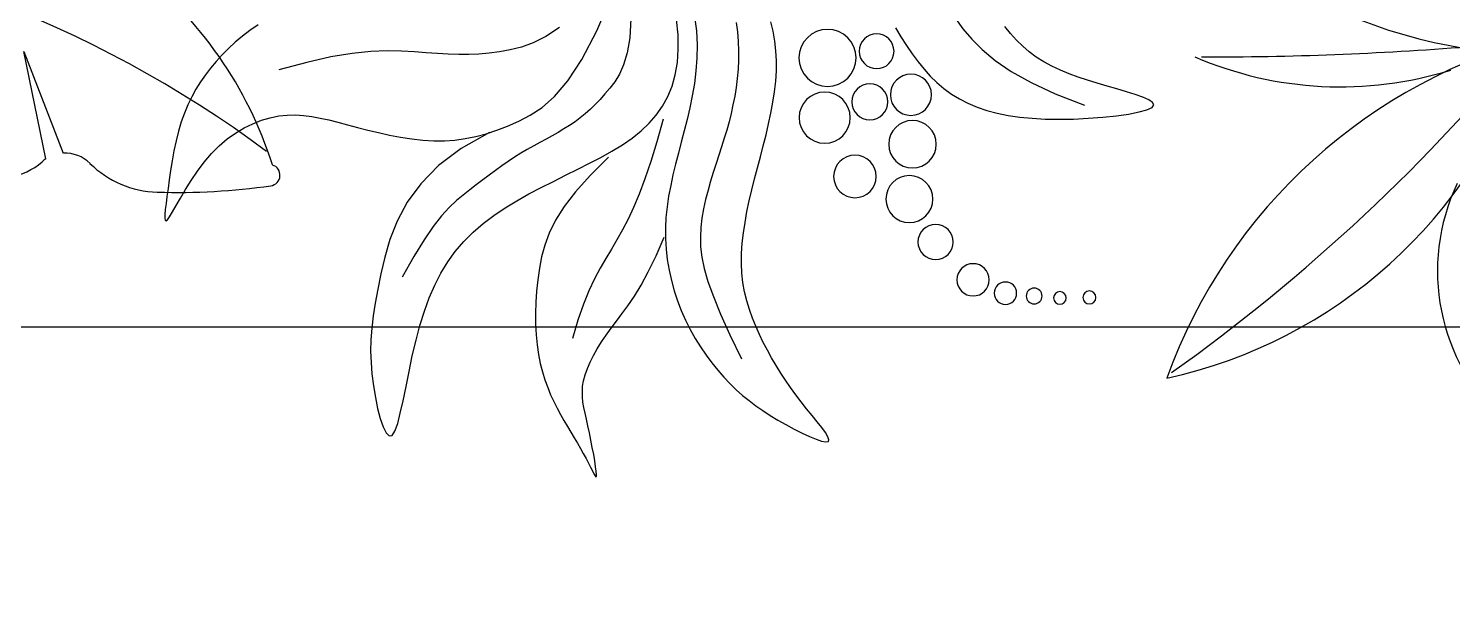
# Model space of a CAD drawing. Header units: millimetres. Extents: x -1030105 to 906887, y -616134 to 1220667.
# Drawn here: x -73752 to -71144, y 541894 to 542942 of the extents above; entities that cross this region are included whole.
import ezdxf
from ezdxf.enums import TextEntityAlignment as Align

# ---------------------------------------------------------------- set-up
doc = ezdxf.new("R2010")
doc.units = ezdxf.units.MM
doc.header["$MEASUREMENT"] = 0
doc.linetypes.add('CENTER', pattern=[2, 1.25, -0.25, 0.25, -0.25])
doc.linetypes.add('DASH', pattern=[0.35, 0.25, -0.1])
doc.layers.add('A-Furniture', color=143, linetype='Continuous')
doc.layers.add('A-Tree', color=98, linetype='Continuous')
doc.styles.add('Arial_Bold', font='arialbd.ttf')

# ---------------------------------------------------------------- blocks, each defined once
blk = doc.blocks.new('FUR')
at = {"layer": 'A-Furniture'}
blk.add_spline([(-25340.5, 29563), (-25610.5, 28430), (-24838.5, 26315), (-24909, 25420), (-26239, 23819.5), (-26481.5, 22059), (-23604, 19354), (-19094, 21177), (-19671.5, 26123.5), (-18869, 27502), (-18331, 29423.5), (-18962, 30582), (-22760, 30506), (-24899.5, 30163.5), (-25340.5, 29563)], degree=3, dxfattribs=at)
at = {"layer": 'A-Furniture', "color": 8, "linetype": 'DASH', "ltscale": 50}
blk.add_open_spline([(-56447, -6097), (-55194.8, -4879.4), (-50278.9, -2284.6), (-42421.5, -5454.8), (-32732.5, -11254), (-23302, -9202), (-18024, -504.5), (-16595.5, 8921.5), (-19600.3, 15918.3), (-21321.2, 18705.6), (-21789.7, 19345)], degree=3, knots=[32574.726206, 32574.726206, 32574.726206, 32574.726206, 37697.741245, 48060.131859, 55585.251958, 69452.989742, 76151.422264, 84447.837047, 94470.773244, 98031.734889, 98031.734889, 98031.734889, 98031.734889], dxfattribs=at)
blk = doc.blocks.new('CAYMB 10')
at = {"layer": 'A-Tree', "color": 8}
for p, q in [((186.6, 644.1), (238.7, 579.6)), ((238.7, 579.6), (176.3, 621.9)), ((-325.5, 543.4), (-294.9, 403.6)), ((338.6, 539.2), (273.5, 478.9)), ((-294.9, 403.6), (-296.1, 533.4)), ((273.5, 478.9), (351.7, 519)), ((354.7, 436.5), (256.1, 409.4)), ((-504.6, 410.3), (-367.2, 382.5)), ((256.1, 409.4), (349.4, 417)), ((-367.2, 382.5), (-497.7, 381.3)), ((95, 345.9), (183.1, 263.6)), ((183.1, 263.6), (84.9, 315.1)), ((516.8, 194.1), (628.9, 299.2)), ((555.3, 282.8), (516.8, 194.1)), ((800.4, 279), (721.9, 211.5)), ((-382.9, 224.2), (-266.7, 269.8)), ((-266.7, 269.8), (-353.1, 206.6)), ((-5.7, 153.5), (-4.6, 268.6)), ((-5.7, 153.5), (16.6, 245.9)), ((429.9, 155.9), (410.6, 254.6)), ((441.2, 260), (429.9, 155.9)), ((721.9, 211.5), (830.2, 258.8)), ((-239, 125.8), (-83.3, 169.4)), ((-83.3, 169.4), (-230.2, 108.2)), ((639.2, 102.2), (555.1, 135.1)), ((555.1, 135.1), (681.5, 106.4)), ((224.8, 121.2), (287.9, 92.9)), ((302.6, 121.2), (224.8, 121.2)), ((367.3, 20.5), (557.8, 22.5)), ((502.4, -11.1), (367.3, 20.5)), ((-178.1, -114.3), (-159.6, -40.1)), ((-205, -61.7), (-183.3, -52.4)), ((-204.2, -127.3), (-205, -61.7)), ((-183.3, -52.4), (-178.1, -114.3)), ((-205, -122.5), (-266.9, -81.3)), ((592.8, -119.4), (461.2, -135.8)), ((461.2, -135.8), (620.7, -142.2)), ((143, -218.2), (207.4, -149.7)), ((207.4, -149.7), (167.9, -248.4)), ((325.6, -181), (312.7, -346.4)), ((344.8, -342.6), (325.6, -181)), ((492.5, -236.6), (537.8, -353.3)), ((517.8, -359.7), (492.5, -236.6)), ((-292.7, -369.9), (-256.6, -263.8)), ((-256.6, -263.8), (-248.3, -362.7)), ((-154.8, -416.3), (30.1, -306)), ((30.1, -306), (-145.5, -469.2)), ((222.4, -408.9), (169.2, -434.5)), ((169.2, -434.5), (226.7, -441.5)), ((-3.3, -548.2), (54.5, -483.1)), ((54.5, -483.1), (2.1, -573.5)), ((131, -580.4), (235.1, -635.3)), ((235.6, -606.5), (131, -580.4)), ((172.7, -726.3), (223.4, -774.3)), ((227.3, -743.4), (172.7, -726.3))]:
    blk.add_line(p, q, dxfattribs=at)
for centre, radius, start, end in [((779.5, 355.9), 659.3, 146.019, 154.0763), ((209.9, 616.2), 110.6, 7.5431, 78.0474), ((-871.5, 608.6), 1129.9, 330.6725, 3.641), ((779.5, 355.9), 659.3, 156.2013, 167.6168), ((478.4, 616), 159.6, 174.7063, 208.789), ((-221.8, 462.5), 287.7, 161.2206, 190.4639), ((-484.5, -269.5), 824.7, 78.825, 90.6697), ((-484.5, -269.5), 824.7, 67.6949, 76.7945), ((236.8, 470.2), 122.7, 344.0084, 22.936), ((-338.8, 239.6), 304.1, 15.845, 56.6107), ((-1542.9, 865.8), 1718.4, 342.73, 347.6168), ((-1459.7, -1138.8), 1923.5, 36.7035, 57.4695), ((1039, 240.3), 711.9, 164.0084, 164.1101), ((1039, 240.3), 711.9, 165.6239, 173.8497), ((-221.8, 462.5), 287.7, 196.4071, 234.1871), ((1704.2, -143.7), 1681.9, 162.73, 163.0792), ((42, 347.7), 91.7, 195.845, 230.5606), ((1704.2, -143.7), 1681.9, 164.075, 168.4284), ((-12.7, 267.2), 347.4, 335.1428, 8.1671), ((-209.9, 3822.6), 3621.7, 283.398, 283.5483), ((690.6, 85.4), 222.6, 60.4468, 103.5483), ((-209.9, 3822.6), 3621.7, 280.3581, 282.1977), ((-231.8, 14.9), 339.2, 47.9514, 50.5606), ((817.5, 234.5), 32.6, 323.1477, 55.438), ((-231.8, 14.9), 339.2, 354.6008, 42.9255), ((-209.9, 3822.6), 3621.7, 278.6352, 279.8665), ((-320.7, 322.1), 115.9, 233.2325, 237.5887), ((608, 391.6), 294.5, 284.4707, 323.1477), ((-320.7, 322.1), 115.9, 255.929, 267.091), ((-315.6, 151.9), 55.6, 24.2055, 101.4054), ((2261, -4819.5), 5267.7, 107.3413, 112.3058), ((128.9, 351.7), 431.8, 204.2055, 211.5513), ((128.9, 351.7), 431.8, 213.4357, 237.8387), ((-12.7, 267.2), 347.4, 286.6838, 329.891), ((329.4, 337), 388.6, 305.9962, 321.846), ((0, -337.7), 337.7, 71.7274, 118.1939), ((329.4, 337), 388.6, 277.7731, 296.4251), ((-895.1, 1238.6), 1606.8, 281.5143, 307.8151), ((-406.6, 153.8), 540.2, 287.0409, 341.5638), ((483.4, -5395.6), 5351.5, 91.6804, 93.9771), ((339.9, -504.7), 458.5, 57.0713, 91.6804), ((-8.8, -908.2), 866.6, 107.2231, 135.0207), ((-19.7, -1417.4), 1327.2, 53.4555, 85.594), ((915.4, 394.4), 985.8, 210.5659, 218.4214), ((1238.6, -281.7), 1181.9, 173.2497, 205.5927), ((339.9, -504.7), 458.5, 17.5149, 52.2403), ((915.4, 394.4), 985.8, 220.6948, 225.7556), ((-587.2, -330.3), 48.9, 135.0207, 258.407), ((312.6, -337.5), 100.6, 159.0815, 190.5201), ((79.1, -404.8), 233.7, 157.0771, 182.7473), ((312.7, -224.3), 122.1, 225.7556, 269.9757), ((397.9, -344.1), 18.4, 357.8128, 107.1013), ((312.7, -224.3), 122.1, 285.2069, 289.7369), ((651.7, -1169.2), 881.7, 107.1013, 109.7369), ((-1074.8, -595.2), 1310.5, 8.17, 10.5201), ((448.5, -346), 32.2, 177.8128, 248.0461), ((539.9, -393.7), 40.5, 45.3238, 92.9093), ((-462.7, 308.1), 699, 259.5557, 284.077), ((464.4, -306.5), 74.9, 248.0461, 310.8614), ((539.9, -393.7), 40.5, 122.9882, 130.8614), ((648.6, -283.7), 114.2, 225.3238, 268.3174), ((773.7, -378.4), 12.2, 278.1257, 73.0687), ((667.7, 363.9), 762, 268.3174, 278.1257), ((-1074.8, -595.2), 1310.5, 1.7556, 6.7346), ((79.1, -404.8), 233.7, 195.99, 196.0589), ((-89.8, -453.4), 57.9, 196.0589, 237.7317), ((56.7, -221.3), 332.3, 237.7317, 259.8031), ((-768, -588.8), 1003.7, 358.99, 1.9297), ((379, -497.4), 384.5, 191.4146, 242.8877), ((-768, -588.8), 1003.7, 351.2018, 357.3602), ((-768, -588.8), 1003.7, 345.5239, 349.5865)]:
    blk.add_arc(centre, radius, start, end, dxfattribs=at)
blk = doc.blocks.new('CAY8')
at = {"color": 0, "linetype": 'ByBlock'}
for p, q in [((567.5, 476.5), (574.1, 478.9)), ((574.1, 478.9), (580.7, 481)), ((580.7, 481), (587.6, 482.7)), ((587.6, 482.7), (594.7, 484.1)), ((594.7, 484.1), (602, 485.1)), ((602, 485.1), (609.6, 485.7)), ((609.6, 485.7), (617.6, 485.9)), ((617.6, 485.9), (625.8, 485.8)), ((625.8, 485.8), (634, 485.4)), ((634, 485.4), (642.2, 484.7)), ((642.2, 484.7), (650.2, 484)), ((650.2, 484), (657.8, 483.1)), ((657.8, 483.1), (665, 482.2)), ((665, 482.2), (671.6, 481.4)), ((671.6, 481.4), (677.4, 480.6)), ((677.4, 480.6), (682.3, 480)), ((682.3, 480), (686.3, 479.3)), ((686.3, 479.3), (689.1, 478.6)), ((689.1, 478.6), (690.7, 477.9)), ((691, 477.1), (689.8, 476.1)), ((690.7, 477.9), (691, 477.1)), ((541.9, 463.7), (548.2, 467.4)), ((548.2, 467.4), (554.6, 470.7)), ((554.6, 470.7), (561.1, 473.8)), ((561.1, 473.8), (567.5, 476.5)), ((653.8, 465.6), (645.2, 462.6)), ((662.1, 468.1), (653.8, 465.6)), ((669.9, 470.3), (662.1, 468.1)), ((676.8, 472.1), (669.9, 470.3)), ((682.6, 473.7), (676.8, 472.1)), ((687.1, 475), (682.6, 473.7)), ((689.8, 476.1), (687.1, 475)), ((523, 450.6), (529.2, 455.3)), ((529.2, 455.3), (535.5, 459.7)), ((535.5, 459.7), (541.9, 463.7)), ((628.3, 455.3), (620.6, 450.8)), ((636.6, 459.2), (628.3, 455.3)), ((645.2, 462.6), (636.6, 459.2)), ((516.9, 445.4), (523, 450.6)), ((613.5, 445.8), (607.1, 440.5)), ((620.6, 450.8), (613.5, 445.8)), ((601.2, 434.8), (596.1, 428.8)), ((607.1, 440.5), (601.2, 434.8)), ((536.4, 399.1), (548.2, 419.5)), ((591.5, 422.6), (587.7, 416.3)), ((596.1, 428.8), (591.5, 422.6)), ((584.5, 409.9), (582.1, 403.5)), ((587.7, 416.3), (584.5, 409.9)), ((527, 381.1), (536.4, 399.1)), ((580.2, 397), (578.9, 390.4)), ((582.1, 403.5), (580.2, 397)), ((578.9, 390.4), (578, 383.7)), ((519.8, 365), (527, 381.1)), ((577.5, 376.7), (577.2, 369.5)), ((578, 383.7), (577.5, 376.7)), ((514.4, 350.8), (519.8, 365)), ((577.2, 369.5), (577.1, 361.9)), ((577.1, 361.9), (577.1, 353.9)), ((510.5, 338.1), (514.4, 350.8)), ((577.1, 353.9), (577.1, 345.5)), ((507.6, 326.7), (510.5, 338.1)), ((577.1, 345.5), (577, 336.7)), ((505.4, 316.3), (507.6, 326.7)), ((576.8, 327.7), (576.4, 318.5)), ((577, 336.7), (576.8, 327.7)), ((503.7, 306.7), (505.4, 316.3)), ((576.4, 318.5), (575.8, 309.3)), ((502, 297.6), (503.7, 306.7)), ((575.8, 309.3), (574.8, 300.2)), ((500.2, 289), (502, 297.6)), ((573.5, 291.2), (571.7, 282.4)), ((574.8, 300.2), (573.5, 291.2)), ((625.8, 290.4), (642.7, 294.4)), ((642.7, 294.4), (658.8, 296.3)), ((658.8, 296.3), (673.9, 296.7)), ((673.9, 296.7), (687.9, 296.3)), ((687.9, 296.3), (700.5, 295.6)), ((700.5, 295.6), (712.1, 294.7)), ((712.1, 294.7), (722.7, 293.6)), ((722.7, 293.6), (732.6, 292.1)), ((732.6, 292.1), (742, 290.3)), ((496.2, 272.7), (498.3, 280.7)), ((498.3, 280.7), (500.2, 289)), ((571.7, 282.4), (569.5, 274)), ((590.3, 273.4), (608.3, 283.6)), ((608.3, 283.6), (625.8, 290.4)), ((742, 290.3), (751, 288.2)), ((751, 288.2), (759.8, 285.5)), ((759.8, 285.5), (768.7, 282.4)), ((768.7, 282.4), (777.8, 278.7)), ((493.8, 264.8), (496.2, 272.7)), ((569.5, 274), (566.7, 265.8)), ((572, 259.1), (590.3, 273.4)), ((639.5, 264.9), (652, 269.3)), ((652, 269.3), (667.4, 273.9)), ((667.4, 273.9), (686, 278.7)), ((777.8, 278.7), (786.7, 274.7)), ((786.7, 274.7), (795, 270.6)), ((795, 270.6), (802.3, 266.4)), ((487.7, 249), (491, 256.9)), ((491, 256.9), (493.8, 264.8)), ((553.5, 240), (572, 259.1)), ((563.4, 257.9), (559.6, 250.1)), ((566.7, 265.8), (563.4, 257.9)), ((614.2, 252), (621.1, 256.2)), ((621.1, 256.2), (629.4, 260.5)), ((629.4, 260.5), (639.5, 264.9)), ((802.3, 266.4), (808.2, 262.4)), ((808.2, 262.4), (812.2, 258.8)), ((812.2, 258.8), (814, 255.8)), ((483.9, 241), (487.7, 249)), ((559.6, 250.1), (555.1, 242.4)), ((603, 243.7), (608.4, 247.8)), ((608.4, 247.8), (614.2, 252)), ((664.4, 245.9), (654.5, 242.2)), ((674.8, 249), (664.4, 245.9)), ((685.5, 251.3), (674.8, 249)), ((696.7, 253), (685.5, 251.3)), ((708.3, 254.1), (696.7, 253)), ((720.4, 254.6), (708.3, 254.1)), ((733, 254.6), (720.4, 254.6)), ((746, 254.3), (733, 254.6)), ((759, 253.6), (746, 254.3)), ((771.6, 252.8), (759, 253.6)), ((783.4, 252.1), (771.6, 252.8)), ((793.9, 251.7), (783.4, 252.1)), ((802.6, 251.6), (793.9, 251.7)), ((809.2, 252.2), (802.6, 251.6)), ((813.1, 253.6), (809.2, 252.2)), ((814, 255.8), (813.1, 253.6)), ((473.6, 224.4), (479.4, 232.8)), ((479.4, 232.8), (483.9, 241)), ((550.1, 234.8), (544.6, 227.2)), ((555.1, 242.4), (550.1, 234.8)), ((587.3, 231.5), (592.4, 235.5)), ((592.4, 235.5), (597.7, 239.6)), ((597.7, 239.6), (603, 243.7)), ((644.9, 237.6), (635.6, 232.2)), ((654.5, 242.2), (644.9, 237.6)), ((466, 215.7), (473.6, 224.4)), ((544.6, 227.2), (538.4, 219.4)), ((572.4, 219.2), (577.2, 223.3)), ((577.2, 223.3), (582.2, 227.4)), ((582.2, 227.4), (587.3, 231.5)), ((626.7, 226), (618.1, 219.2)), ((635.6, 232.2), (626.7, 226)), ((455.8, 206.7), (466, 215.7)), ((531.4, 211.6), (522.7, 203.8)), ((538.4, 219.4), (531.4, 211.6)), ((558.9, 206.7), (563.2, 210.9)), ((563.2, 210.9), (567.7, 215.1)), ((567.7, 215.1), (572.4, 219.2)), ((609.8, 211.9), (601.7, 204.1)), ((618.1, 219.2), (609.8, 211.9)), ((522.7, 203.8), (511.4, 196.2)), ((546.8, 194), (550.7, 198.2)), ((550.7, 198.2), (554.7, 202.4)), ((554.7, 202.4), (558.9, 206.7)), ((601.7, 204.1), (593.8, 196.1)), ((496.3, 189), (476.4, 182.5)), ((511.4, 196.2), (496.3, 189)), ((539, 185.9), (542.9, 189.9)), ((542.9, 189.9), (546.8, 194)), ((586.2, 187.8), (578.7, 179.4)), ((593.8, 196.1), (586.2, 187.8)), ((450.7, 176.7), (418.2, 171.9)), ((476.4, 182.5), (450.7, 176.7)), ((522.9, 171.5), (527.1, 174.8)), ((527.1, 174.8), (531.2, 178.3)), ((531.2, 178.3), (535.1, 182)), ((535.1, 182), (539, 185.9)), ((578.7, 179.4), (571.3, 171)), ((509.2, 162.5), (514, 165.3)), ((514, 165.3), (518.6, 168.4)), ((518.6, 168.4), (522.9, 171.5)), ((571.3, 171), (564.1, 162.7)), ((582.3, 159.7), (596.4, 165.6)), ((596.4, 165.6), (609, 169.5)), ((609, 169.5), (620.4, 171.8)), ((620.4, 171.8), (630.9, 172.9)), ((630.9, 172.9), (640.7, 172.9)), ((640.7, 172.9), (650.2, 172.2)), ((650.2, 172.2), (659.6, 171.1)), ((659.6, 171.1), (668.9, 169.7)), ((668.9, 169.7), (677.9, 167.9)), ((677.9, 167.9), (686.8, 165.8)), ((686.8, 165.8), (695.3, 163.5)), ((695.3, 163.5), (703.5, 160.8)), ((434, 152.2), (449.4, 149.2)), ((480.3, 149.7), (487.2, 151.8)), ((487.2, 151.8), (493.2, 154.3)), ((493.2, 154.3), (498.9, 157)), ((498.9, 157), (504.2, 159.7)), ((504.2, 159.7), (509.2, 162.5)), ((548.2, 141), (566.3, 151.6)), ((556.9, 154.7), (549.8, 146.9)), ((564.1, 162.7), (556.9, 154.7)), ((566.3, 151.6), (582.3, 159.7)), ((703.5, 160.8), (711.3, 158)), ((711.3, 158), (718.6, 154.9)), ((718.6, 154.9), (725.3, 151.6)), ((725.3, 151.6), (731.5, 148.1)), ((449.4, 149.2), (461.9, 148.1)), ((461.9, 148.1), (472, 148.3)), ((472, 148.3), (480.3, 149.7)), ((549.8, 146.9), (542.6, 139.5)), ((731.5, 148.1), (737.3, 144.5)), ((737.3, 144.5), (742.7, 140.7)), ((742.7, 140.7), (747.8, 136.9)), ((535.4, 132.6), (528, 126.3)), ((542.6, 139.5), (535.4, 132.6)), ((647, 126.6), (657.6, 128.5)), ((657.6, 128.5), (669.5, 130)), ((669.5, 130), (683.1, 131)), ((683.1, 131), (698.8, 131.4)), ((747.8, 136.9), (752.5, 133)), ((752.5, 133), (757, 129)), ((757, 129), (761.3, 125)), ((520.5, 120.7), (512.8, 115.9)), ((528, 126.3), (520.5, 120.7)), ((602.6, 114.7), (611.5, 117)), ((611.5, 117), (620.1, 119.4)), ((620.1, 119.4), (628.6, 121.9)), ((628.6, 121.9), (637.5, 124.4)), ((637.5, 124.4), (647, 126.6)), ((761.3, 125), (765.4, 121)), ((765.4, 121), (769.4, 117)), ((769.4, 117), (773.2, 113.1)), ((436.8, 111.6), (425.2, 116)), ((448.1, 108.5), (436.8, 111.6)), ((458.9, 106.4), (448.1, 108.5)), ((469.1, 105.5), (458.9, 106.4)), ((478.7, 105.6), (469.1, 105.5)), ((487.8, 106.8), (478.7, 105.6)), ((496.5, 108.9), (487.8, 106.8)), ((504.8, 112), (496.5, 108.9)), ((512.8, 115.9), (504.8, 112)), ((506.6, 105.8), (525.8, 106)), ((525.8, 106), (542.7, 106.6)), ((542.7, 106.6), (557.6, 107.6)), ((557.6, 107.6), (570.8, 109)), ((570.8, 109), (582.5, 110.6)), ((582.5, 110.6), (593, 112.5)), ((593, 112.5), (602.6, 114.7)), ((689, 105.6), (682.5, 103.1)), ((695.4, 107.8), (689, 105.6)), ((701.7, 109.7), (695.4, 107.8)), ((707.8, 111.3), (701.7, 109.7)), ((713.8, 112.5), (707.8, 111.3)), ((719.4, 113.3), (713.8, 112.5)), ((724.8, 113.8), (719.4, 113.3)), ((729.8, 113.8), (724.8, 113.8)), ((734.4, 113.4), (729.8, 113.8)), ((738.7, 112.5), (734.4, 113.4)), ((742.9, 111.3), (738.7, 112.5)), ((746.9, 109.8), (742.9, 111.3)), ((751, 107.9), (746.9, 109.8)), ((755.2, 105.8), (751, 107.9)), ((759.7, 103.5), (755.2, 105.8)), ((773.2, 113.1), (777, 109.3)), ((777, 109.3), (780.5, 105.6)), ((780.5, 105.6), (784, 102.1)), ((419.3, 102.5), (429.9, 98)), ((429.9, 98), (440.7, 94.6)), ((440.7, 94.6), (451.3, 91.9)), ((661.3, 94.5), (652.5, 91.4)), ((669, 97.5), (661.3, 94.5)), ((675.9, 100.4), (669, 97.5)), ((682.5, 103.1), (675.9, 100.4)), ((764.5, 101), (759.7, 103.5)), ((769.7, 98.3), (764.5, 101)), ((775.1, 95.6), (769.7, 98.3)), ((780.6, 93), (775.1, 95.6)), ((784, 102.1), (787.4, 98.8)), ((787.4, 98.8), (790.6, 95.6)), ((790.6, 95.6), (793.8, 92.8)), ((451.3, 91.9), (461.7, 90)), ((461.7, 90), (472, 88.5)), ((472, 88.5), (482.1, 87.6)), ((482.1, 87.6), (492.1, 87)), ((492.1, 87), (501.9, 86.7)), ((501.9, 86.7), (511.5, 86.6)), ((511.5, 86.6), (521, 86.6)), ((521, 86.6), (530.3, 86.6)), ((530.3, 86.6), (539.5, 86.5)), ((539.5, 86.5), (548.6, 86.3)), ((548.6, 86.3), (557.5, 85.9)), ((557.5, 85.9), (566.3, 85.3)), ((566.3, 85.3), (575, 84.3)), ((575, 84.3), (583.6, 83)), ((583.6, 83), (592, 81.2)), ((616.1, 82.7), (599.5, 80.2)), ((630.3, 85.5), (616.1, 82.7)), ((642.3, 88.4), (630.3, 85.5)), ((652.5, 91.4), (642.3, 88.4)), ((785.9, 90.4), (780.6, 93)), ((790.8, 88.2), (785.9, 90.4)), ((795.2, 86.3), (790.8, 88.2)), ((793.8, 92.8), (796.7, 90.2)), ((798.7, 84.8), (795.2, 86.3)), ((796.7, 90.2), (799.2, 88)), ((801.3, 83.9), (798.7, 84.8)), ((799.2, 88), (801.2, 86.2)), ((801.2, 86.2), (802.5, 84.8)), ((802.7, 83.6), (801.3, 83.9)), ((802.5, 84.8), (803.1, 83.9)), ((803.1, 83.9), (802.7, 83.6)), ((592, 81.2), (600.4, 79)), ((600.4, 79), (608.6, 76.3)), ((608.6, 76.3), (616.7, 73.1)), ((616.7, 73.1), (624.6, 69.5)), ((415, 68.4), (422.2, 65.4)), ((422.2, 65.4), (429.5, 62.8)), ((429.5, 62.8), (436.8, 60.6)), ((436.8, 60.6), (444.2, 58.6)), ((444.2, 58.6), (451.5, 57)), ((624.6, 69.5), (632.3, 65.5)), ((632.3, 65.5), (639.8, 61.1)), ((639.8, 61.1), (647, 56.4)), ((451.5, 57), (458.9, 55.8)), ((458.9, 55.8), (466.2, 54.8)), ((466.2, 54.8), (473.5, 54)), ((473.5, 54), (480.7, 53.6)), ((480.7, 53.6), (487.8, 53.3)), ((487.8, 53.3), (494.8, 53.2)), ((494.8, 53.2), (501.9, 53.3)), ((501.9, 53.3), (508.9, 53.5)), ((508.9, 53.5), (516.1, 53.8)), ((516.1, 53.8), (523.3, 54.2)), ((523.3, 54.2), (530.6, 54.6)), ((530.6, 54.6), (538.1, 55)), ((538.1, 55), (545.7, 55.3)), ((545.7, 55.3), (553.4, 55.4)), ((553.4, 55.4), (561.1, 55.4)), ((561.1, 55.4), (568.9, 55.1)), ((568.9, 55.1), (576.6, 54.4)), ((576.6, 54.4), (584.4, 53.3)), ((584.4, 53.3), (592, 51.6)), ((592, 51.6), (599.6, 49.4)), ((599.6, 49.4), (607.5, 46.3)), ((647, 56.4), (654, 51.4)), ((654, 51.4), (660.6, 46)), ((414.2, 37.3), (407.3, 41.2)), ((421.5, 33.9), (414.2, 37.3)), ((607.5, 46.3), (616, 42.1)), ((616, 42.1), (625.4, 36.4)), ((625.4, 36.4), (636.1, 29)), ((660.6, 46), (667, 40.4)), ((667, 40.4), (673, 34.6)), ((429, 31), (421.5, 33.9)), ((436.8, 28.5), (429, 31)), ((444.8, 26.4), (436.8, 28.5)), ((453.1, 24.8), (444.8, 26.4)), ((461.6, 23.5), (453.1, 24.8)), ((470.3, 22.6), (461.6, 23.5)), ((636.1, 29), (648.5, 19.6)), ((673, 34.6), (678.6, 28.6)), ((678.6, 28.6), (684, 22.5)), ((479.2, 21.9), (470.3, 22.6)), ((488.3, 21.5), (479.2, 21.9)), ((497.5, 21.2), (488.3, 21.5)), ((506.7, 21.2), (497.5, 21.2)), ((516.1, 21.1), (506.7, 21.2)), ((525.4, 21.1), (516.1, 21.1)), ((534.7, 21.1), (525.4, 21.1)), ((544, 21), (534.7, 21.1)), ((553.1, 20.7), (544, 21)), ((562.1, 20.2), (553.1, 20.7)), ((571, 19.5), (562.1, 20.2)), ((579.7, 18.6), (571, 19.5)), ((588.1, 17.3), (579.7, 18.6)), ((596.3, 15.7), (588.1, 17.3)), ((604.2, 13.7), (596.3, 15.7)), ((611.8, 11.3), (604.2, 13.7)), ((648.5, 19.6), (662.9, 8)), ((684, 22.5), (688.9, 16.3)), ((688.9, 16.3), (693.5, 10.1)), ((619, 8.5), (611.8, 11.3)), ((625.9, 5.3), (619, 8.5)), ((632.5, 1.7), (625.9, 5.3)), ((638.9, -2.2), (632.5, 1.7)), ((662.9, 8), (679.6, -6.3)), ((693.5, 10.1), (697.7, 3.9)), ((697.7, 3.9), (701.5, -2.3)), ((645, -6.4), (638.9, -2.2)), ((650.8, -10.8), (645, -6.4)), ((656.5, -15.4), (650.8, -10.8)), ((701.5, -2.3), (705, -8.5)), ((705, -8.5), (708.1, -14.7)), ((662, -20.1), (656.5, -15.4)), ((667.3, -25), (662, -20.1)), ((708.1, -14.7), (710.9, -21)), ((710.9, -21), (713.5, -27.4)), ((672.5, -29.9), (667.3, -25)), ((677.5, -35), (672.5, -29.9)), ((713.5, -27.4), (715.9, -34)), ((715.9, -34), (718.1, -40.8)), ((682.5, -40.2), (677.5, -35)), ((687.2, -45.5), (682.5, -40.2)), ((691.9, -51), (687.2, -45.5)), ((718.1, -40.8), (720.2, -47.9)), ((696.5, -56.6), (691.9, -51)), ((700.9, -62.3), (696.5, -56.6)), ((720.2, -47.9), (722.1, -55.2)), ((722.1, -55.2), (723.9, -62.5)), ((385.8, -58.6), (391.9, -64.8)), ((391.9, -64.8), (397.6, -71)), ((705.3, -68.1), (700.9, -62.3)), ((709.4, -73.9), (705.3, -68.1)), ((723.9, -62.5), (725.4, -69.6)), ((725.4, -69.6), (726.6, -76.2)), ((397.6, -71), (403, -77.2)), ((403, -77.2), (408, -83.5)), ((713.4, -79.2), (709.4, -73.9)), ((717, -84), (713.4, -79.2)), ((726.6, -76.2), (727.4, -82)), ((408, -83.5), (412.6, -89.8)), ((412.6, -89.8), (416.8, -96.2)), ((720.1, -88), (717, -84)), ((722.9, -90.8), (720.1, -88)), ((725, -92.3), (722.9, -90.8)), ((726.6, -92.2), (725, -92.3)), ((727.4, -90.3), (726.6, -92.2)), ((727.4, -82), (727.7, -86.8)), ((727.7, -86.8), (727.4, -90.3)), ((365.9, -103.9), (372.4, -112)), ((416.8, -96.2), (420.4, -102.8)), ((420.4, -102.8), (423.7, -109.6)), ((372.4, -112), (378.8, -121.1)), ((423.7, -109.6), (426.4, -116.7)), ((378.8, -121.1), (384.9, -131.6)), ((426.4, -116.7), (428.6, -124)), ((428.6, -124), (430.2, -131.6)), ((384.9, -131.6), (390.7, -144.1)), ((430.2, -131.6), (431.4, -139.6)), ((366.3, -150.6), (362, -144.6)), ((370.2, -156.6), (366.3, -150.6)), ((390.7, -144.1), (396, -159.1)), ((431.4, -139.6), (432, -148)), ((432, -148), (432, -156.7)), ((373.8, -162.9), (370.2, -156.6)), ((376.9, -169.3), (373.8, -162.9)), ((396, -159.1), (400.6, -177.1)), ((432, -156.7), (431.5, -165.9)), ((379.5, -175.9), (376.9, -169.3)), ((431.5, -165.9), (430.4, -175.4)), ((381.7, -182.9), (379.5, -175.9)), ((383.4, -190.1), (381.7, -182.9)), ((400.6, -177.1), (404.4, -198.5)), ((428.7, -185.4), (426.6, -195.9)), ((430.4, -175.4), (428.7, -185.4)), ((384.7, -197.6), (383.4, -190.1)), ((385.7, -205.3), (384.7, -197.6)), ((426.6, -195.9), (423.8, -206.9)), ((386.5, -213.2), (385.7, -205.3)), ((404.4, -198.5), (407.3, -223.9)), ((423.8, -206.9), (420.6, -218.3)), ((387, -221.2), (386.5, -213.2)), ((420.6, -218.3), (416.9, -229.7)), ((387.3, -229.5), (387, -221.2)), ((387.5, -237.8), (387.3, -229.5)), ((416.9, -229.7), (413, -240.9)), ((387.7, -246.2), (387.5, -237.8)), ((413, -240.9), (409, -251.4)), ((388, -254.3), (387.7, -246.2)), ((388.3, -261.9), (388, -254.3)), ((409, -251.4), (405.1, -260.7)), ((388.9, -268.4), (388.3, -261.9)), ((405.1, -260.7), (401.3, -268.5)), ((389.7, -273.7), (388.9, -268.4)), ((391, -277.2), (389.7, -273.7)), ((392.7, -278.7), (391, -277.2)), ((395, -277.8), (392.7, -278.7)), ((397.9, -274.3), (395, -277.8)), ((401.3, -268.5), (397.9, -274.3))]:
    blk.add_line(p, q, dxfattribs=at)
for centre, radius in [((423.8, -11.2), 23.3), ((471.6, -21.5), 20.9), ((408.3, -48.6), 14.2), ((449.7, -53.8), 14.7), ((511.7, -57.7), 17.4), ((435.5, -84.8), 16.8), ((474.2, -96.4), 19.4), ((518.2, -105.4), 19.2), ((546.6, -135.1), 14.4), ((568.6, -172.6), 13.2), ((572.4, -201), 9.13), ((568.6, -224.2), 6.46), ((564.7, -244.9), 5.17), ((558.2, -268.1), 5.32)]:
    blk.add_circle(centre, radius, dxfattribs=at)
blk = doc.blocks.new('C2')
at = {"layer": 'A-Tree', "color": 8}
for centre, radius, start, end in [((597.8, 647.4), 513, 150.2411, 205.809), ((1840.5, 614.7), 1710, 170.24, 186.1148), ((-319.6, 679.1), 522.1, 354.3326, 25.2804), ((339.1, 477.7), 205.6, 101.4267, 190.9877), ((-212.9, 1393.7), 1033.3, 289.6318, 316.9416), ((679, 29.5), 671.2, 101.2486, 143.9899), ((460.7, 408.8), 318.6, 121.9055, 175.1859), ((119.8, 874.5), 467.2, 274.4073, 336.4431), ((1238.2, 234.7), 1039.7, 154.6853, 162.4501), ((-394.1, -16.3), 678.8, 39.15, 81.389), ((119.8, 874.5), 467.2, 208.0484, 264.6491), ((473.7, 1516.1), 1152.7, 228.5745, 252.3842), ((161.3, 602.3), 148.8, 169.1166, 218.9556), ((-17.3, 490), 144.2, 42.8374, 76.9786), ((-675.6, 122.9), 857.9, 20.5138, 36.0242), ((278.7, 727.5), 304.3, 261.6389, 315.6255), ((-362.5, 2596.6), 2252, 286.3355, 292.415), ((354.9, 551.3), 146.8, 257.3557, 344.3532), ((-319.6, 679.1), 522.1, 330.7697, 331.9367), ((240.8, -57.8), 496.9, 104.1284, 160.1468), ((-1212.9, 1507.6), 1708.3, 305.4464, 320.7382), ((553.3, 318.9), 446.3, 166.3603, 232.9474), ((222.9, 78.7), 344.8, 19.4342, 107.4357), ((-35, 106.6), 351, 6.5073, 62.3609), ((-321.3, 547.7), 446.9, 282.2423, 341.7321), ((-67.4, 715.3), 337.6, 246.7315, 287.3971), ((-189.9, 3449.1), 3044, 269.91, 274.502), ((1308.3, 576), 1192.4, 188.0959, 210.7226), ((486.1, 461.5), 359.2, 188.5552, 241.3289), ((-510, -226.3), 903.4, 24.7599, 44.6473), ((776.7, 1214.2), 1030.1, 231.5416, 257.1764), ((18.2, -322.4), 747.4, 46.1483, 80.3711), ((424, 217.1), 369.8, 155.9893, 202.84), ((921.5, 133.2), 840.5, 165.0604, 184.0737), ((207.7, 209), 186.3, 154.5276, 228.0163), ((-394.1, -16.3), 678.8, 358.2222, 17.8583)]:
    blk.add_arc(centre, radius, start, end, dxfattribs=at)
blk = doc.blocks.new('CÂY')
at = {"layer": 'A-Tree', "color": 8, "ltscale": 10, "xscale": -2.242546808719635, "yscale": 2.242546808719636, "zscale": 2.242546808719635, "rotation": 75.15063776577564}
blk.add_blockref('CAY8', (17124.3, 34701.5), dxfattribs=at)
at = {"layer": 'A-Tree', "color": 8, "ltscale": 10}
for name, p, xscale, yscale, zscale in [('CAYMB 10', (14644.6, 34166.9), 1.6, 1.6, 1.6), ('C2', (17979.6, 32967.9), 2, 2, 2)]:
    blk.add_blockref(name, p, dxfattribs=dict(at, xscale=xscale, yscale=yscale, zscale=zscale))
blk = doc.blocks.new('BỐ TRÍ LAY OUT')
at = {"layer": 'A-Furniture', "color": 3}
for name, p in [('CÂY', (4286.8, 4469.3)), ('FUR', (48783.7, 18654.7))]:
    blk.add_blockref(name, p, dxfattribs=at)
blk = doc.blocks.new('*U1486')
at = {"color": 8, "linetype": 'CENTER', "ltscale": 500}
blk.add_line((-6392.643, 7811.818), (-6055.483, 7811.818), dxfattribs=at)
at = {"style": 'Arial_Bold'}
blk.add_attdef('TRUC', text='', height=2.5, dxfattribs=at).set_placement((-6401.948, 7811.818), align=Align.MIDDLE_CENTER)
blk = doc.blocks.new('TRỤC')
at = {"color": 0, "xscale": 199.9999999999901, "yscale": 199.9999999999901, "zscale": 199.9999999999901}
blk.add_blockref('*U1486', (1270336.3, -1524563.5), dxfattribs=at)
blk = doc.blocks.new('KIẾN TRÚC')
h = blk.add_hatch(color=9)
h.dxf.hatch_style = 1
edge = h.paths.add_edge_path(flags=16)
edge.add_line((62282, 27412), (55232.8, 27412))
edge.add_arc((32545.5, 30716.7), 22926.7, 284.53695, 351.71258, ccw=False)
edge.add_line((38300.2, 8523.9), (13217.5, 8523.9))
edge.add_arc((23753.1, 24110.8), 18813.6, 227.76772, 235.9443, ccw=False)
edge.add_arc((7788.8, 12733.4), 4187, 236.059, 322.4361, ccw=False)
edge.add_arc((13873.6, 18503.3), 12505.3, 190.83274, 227.66057, ccw=False)
edge.add_arc((25477.5, 20792.2), 24332.7, 180.68322, 190.99113, ccw=False)
edge.add_arc((3282.9, 20557.2), 2137.1, 101.0808, 181.4794, ccw=False)
edge.add_line((2872.2, 22654.5), (4986.1, 23013.1))
edge.add_arc((28039.7, 24288.4), 23088.9, 153.20143, 183.1663, ccw=False)
edge.add_arc((10232.3, 40544.6), 6483.1, 182.84011, 244.39627, ccw=False)
edge.add_arc((-6425, 39970.9), 10185.3, 1.42081, 26.70696)
edge.add_arc((10590.6, 49414.3), 9292.7, 144.71332, 211.57549, ccw=False)
edge.add_arc((-12326.2, 64090.2), 17935.6, 328.73754, 356.18995)
edge.add_arc((16735.3, 62308.6), 11181, 84.12439, 176.97619, ccw=False)
edge.add_arc((20709, 99752.5), 26473.2, 263.86537, 288.48696)
edge.add_arc((35667.4, 54479.7), 21207.1, 73.35107, 108.03024, ccw=False)
edge.add_arc((44765.5, 84516.2), 10177.4, 252.72587, 285.71301)
edge.add_arc((49659, 68416), 6655.6, 49.49954, 108.73112, ccw=False)
edge.add_arc((48035, 66009.8), 9545.5, -2.32883, 51.46764, ccw=False)
edge.add_line((57572.7, 65622), (49483.5, 65623.9))
edge.add_line((49483.5, 65623.9), (62282, 65623.9))
edge.add_line((62282, 65623.9), (62282, 27412))
h.paths.add_polyline_path([(0, 77895.5), (64428.5, 77895.5), (64428.5, -0.6), (-1.8, 0.6)])
at = {"color": 3}
blk.add_blockref('TRỤC', (5188.8, 8718.3), dxfattribs=at)

msp = doc.modelspace()

# ---------------------------------------------------------------- block references
at = {"color": 3}
for name, p in [('KIẾN TRÚC', (-106778.5, 495876.5)), ('BỐ TRÍ LAY OUT', (-93480.293, 504642.113))]:
    msp.add_blockref(name, p, dxfattribs=at)

doc.saveas('drawing.dxf')
